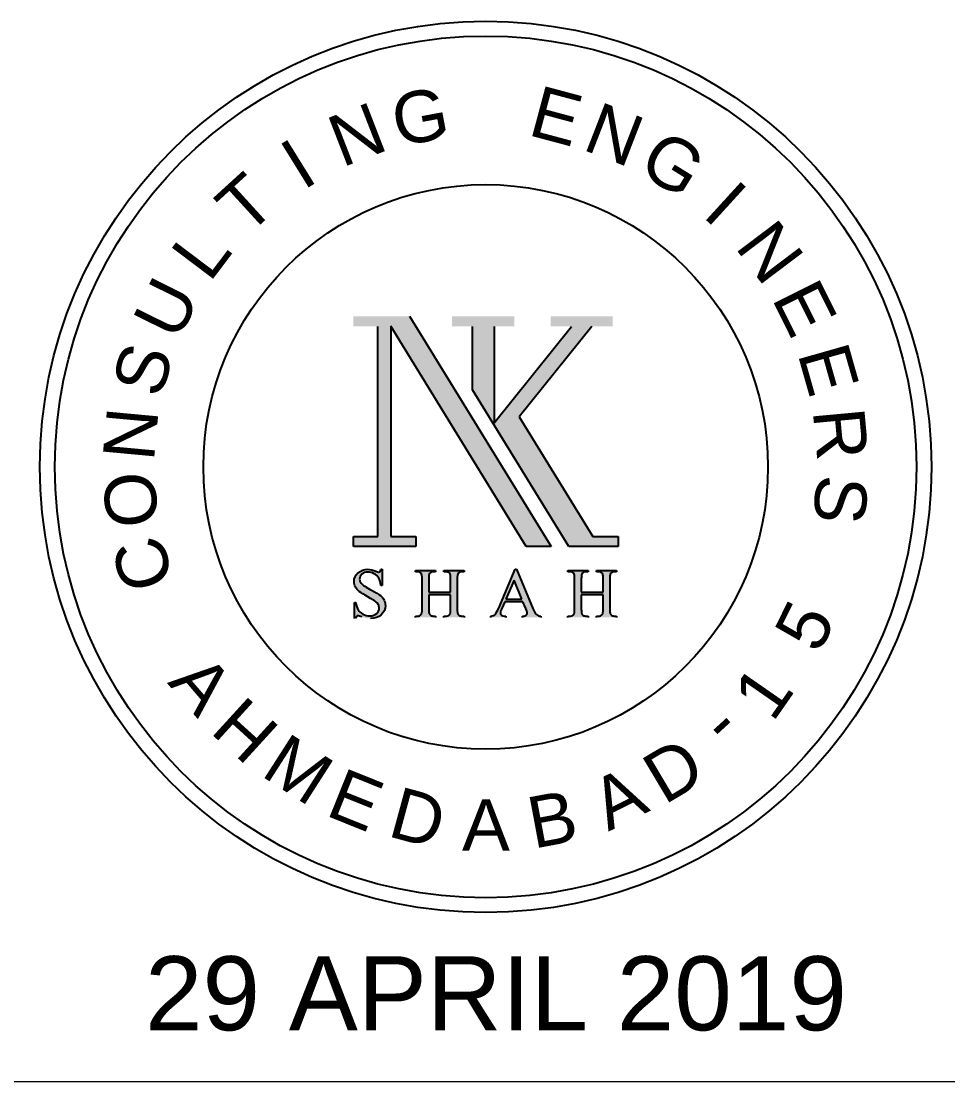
# Model space of a CAD drawing. Extents: x -200722 to 834823, y -494970 to 88783.
# Drawn here: x 418084 to 420556, y -91049 to -88219 of the extents above; entities that cross this region are included whole.
import ezdxf
from ezdxf.enums import TextEntityAlignment as Align

# ---------------------------------------------------------------- set-up
doc = ezdxf.new("R2010")
doc.units = 0
doc.header["$LTSCALE"] = 100
doc.header["$MEASUREMENT"] = 0
doc.linetypes.add('SJ', pattern=[4.25, 3, -0.25, 0.25, -0.25, 0.25, -0.25])
doc.layers.add('9_TITLE TEXT', color=7, linetype='CONTINUOUS', lineweight=20)
for name, color, linetype in [('NAME PLAT-01', 251, 'CONTINUOUS'), ('STAMP', 20, 'SJ'), ('TEXT', 2, 'CONTINUOUS')]:
    doc.layers.add(name, color=color, linetype=linetype)
doc.styles.add('AR', font='arial.ttf')

msp = doc.modelspace()

# ---------------------------------------------------------------- hatches: boundary and pattern name
at = {"layer": 'NAME PLAT-01'}
h = msp.add_hatch(color=7, dxfattribs=at)
h.dxf.hatch_style = 1
h.paths.add_polyline_path([(419431.8, -89621), (419498.3, -89621), (419120.6, -89006.7), (418970.8, -89006.7), (418970.8, -89033.8), (419035.5, -89033.8), (419035.5, -89593.9), (418970.8, -89593.9), (418970.8, -89621), (419137.3, -89621), (419137.3, -89593.9), (419070, -89593.9), (419070, -89032.7)])
h = msp.add_hatch(color=7, dxfattribs=at)
h.dxf.hatch_style = 1
h.paths.add_polyline_path([(419345.7, -89033.8), (419399.9, -89033.8), (419399.9, -89006.7), (419233.8, -89006.7), (419233.8, -89033.8), (419288.1, -89033.8), (419288.1, -89202.6), (419545.3, -89621), (419676.6, -89621), (419676.6, -89593.9), (419609.1, -89593.9), (419413.1, -89275.2), (419606.8, -89033.8), (419662.5, -89033.8), (419662.5, -89006.7), (419496.4, -89006.7), (419496.4, -89033.8), (419552.1, -89033.8), (419345.7, -89291.2)])
h = msp.add_hatch(color=7, dxfattribs=at)
h.dxf.hatch_style = 1
edge = h.paths.add_edge_path()
edge.add_spline(control_points=[(419042.5, -89751.9), (419038.2, -89748.6), (419030.2, -89743.7), (419018.5, -89737.4)], knot_values=[9, 9, 9, 9, 10, 10, 10, 10], degree=3, periodic=0)
edge.add_spline(control_points=[(419018.5, -89737.4), (419004.1, -89729.7), (418995, -89723.5), (418991.1, -89718.9)], knot_values=[8, 8, 8, 8, 9, 9, 9, 9], degree=3, periodic=0)
edge.add_spline(control_points=[(418991.1, -89718.9), (418988.5, -89715.8), (418987.2, -89712.3), (418987.2, -89708.4)], knot_values=[7, 7, 7, 7, 8, 8, 8, 8], degree=3, periodic=0)
edge.add_spline(control_points=[(418987.2, -89708.4), (418987.2, -89703.4), (418989.3, -89699), (418993.5, -89695.1)], knot_values=[6, 6, 6, 6, 7, 7, 7, 7], degree=3, periodic=0)
edge.add_spline(control_points=[(418993.5, -89695.1), (418997.7, -89691.1), (419003, -89689.2), (419009.4, -89689.2)], knot_values=[5, 5, 5, 5, 6, 6, 6, 6], degree=3, periodic=0)
edge.add_spline(control_points=[(419009.4, -89689.2), (419015.1, -89689.2), (419020.6, -89690.6), (419025.9, -89693.5)], knot_values=[4, 4, 4, 4, 5, 5, 5, 5], degree=3, periodic=0)
edge.add_spline(control_points=[(419025.9, -89693.5), (419031.2, -89696.4), (419035.3, -89700.4), (419038.2, -89705.3)], knot_values=[3, 3, 3, 3, 4, 4, 4, 4], degree=3, periodic=0)
edge.add_spline(control_points=[(419038.2, -89705.3), (419041, -89710.2), (419043, -89716.9), (419044.1, -89725.2)], knot_values=[2, 2, 2, 2, 3, 3, 3, 3], degree=3, periodic=0)
edge.add_spline(control_points=[(419044.1, -89725.2), (419044.1, -89725.2), (419047.6, -89725.2), (419047.6, -89725.2)], knot_values=[1, 1, 1, 1, 2, 2, 2, 2], degree=3, periodic=0)
edge.add_spline(control_points=[(419047.6, -89725.2), (419047.6, -89725.2), (419047.6, -89681.8), (419047.6, -89681.8)], knot_values=[0, 0, 0, 0, 1, 1, 1, 1], degree=3, periodic=0)
edge.add_spline(control_points=[(419047.6, -89681.8), (419047.6, -89681.8), (419044.1, -89681.8), (419044.1, -89681.8)], knot_values=[39, 39, 39, 39, 40, 40, 40, 40], degree=3, periodic=0)
edge.add_spline(control_points=[(419044.1, -89681.8), (419043.5, -89684.7), (419042.7, -89686.6), (419041.7, -89687.6), (419040.7, -89688.5), (419039.3, -89689), (419037.7, -89689)], knot_values=[37, 37, 37, 37, 38, 38, 38, 39, 39, 39, 39], degree=3, periodic=0)
edge.add_spline(control_points=[(419037.7, -89689), (419036.3, -89689), (419033.9, -89688.2), (419030.4, -89686.7)], knot_values=[36, 36, 36, 36, 37, 37, 37, 37], degree=3, periodic=0)
edge.add_spline(control_points=[(419030.4, -89686.7), (419023, -89683.4), (419015.9, -89681.8), (419009.2, -89681.8)], knot_values=[35, 35, 35, 35, 36, 36, 36, 36], degree=3, periodic=0)
edge.add_spline(control_points=[(419009.2, -89681.8), (418998.5, -89681.8), (418989.7, -89685), (418982.8, -89691.5)], knot_values=[34, 34, 34, 34, 35, 35, 35, 35], degree=3, periodic=0)
edge.add_spline(control_points=[(418982.8, -89691.5), (418975.9, -89698.1), (418972.4, -89705.8), (418972.4, -89714.8)], knot_values=[33, 33, 33, 33, 34, 34, 34, 34], degree=3, periodic=0)
edge.add_spline(control_points=[(418972.4, -89714.8), (418972.4, -89720), (418973.6, -89724.8), (418976, -89729.1)], knot_values=[32, 32, 32, 32, 33, 33, 33, 33], degree=3, periodic=0)
edge.add_spline(control_points=[(418976, -89729.1), (418978.3, -89733.4), (418981.7, -89737.4), (418986.3, -89741)], knot_values=[31, 31, 31, 31, 32, 32, 32, 32], degree=3, periodic=0)
edge.add_spline(control_points=[(418986.3, -89741), (418990.8, -89744.5), (418998.5, -89749.3), (419009.2, -89755.4)], knot_values=[30, 30, 30, 30, 31, 31, 31, 31], degree=3, periodic=0)
edge.add_spline(control_points=[(419009.2, -89755.4), (419020, -89761.4), (419026.5, -89765.3), (419028.9, -89767.2)], knot_values=[29, 29, 29, 29, 30, 30, 30, 30], degree=3, periodic=0)
edge.add_spline(control_points=[(419028.9, -89767.2), (419032.5, -89769.9), (419035.2, -89772.8), (419036.9, -89776)], knot_values=[28, 28, 28, 28, 29, 29, 29, 29], degree=3, periodic=0)
edge.add_spline(control_points=[(419036.9, -89776), (419038.6, -89779.1), (419039.4, -89782.2), (419039.4, -89785.3)], knot_values=[27, 27, 27, 27, 28, 28, 28, 28], degree=3, periodic=0)
edge.add_spline(control_points=[(419039.4, -89785.3), (419039.4, -89790.9), (419037.2, -89795.7), (419032.7, -89799.8)], knot_values=[26, 26, 26, 26, 27, 27, 27, 27], degree=3, periodic=0)
edge.add_spline(control_points=[(419032.7, -89799.8), (419028.2, -89803.9), (419022.1, -89805.9), (419014.4, -89805.9)], knot_values=[25, 25, 25, 25, 26, 26, 26, 26], degree=3, periodic=0)
edge.add_spline(control_points=[(419014.4, -89805.9), (419007.7, -89805.9), (419001.6, -89804.4), (418996, -89801.4)], knot_values=[24, 24, 24, 24, 25, 25, 25, 25], degree=3, periodic=0)
edge.add_spline(control_points=[(418996, -89801.4), (418990.4, -89798.5), (418986.3, -89794.8), (418983.6, -89790.3)], knot_values=[23, 23, 23, 23, 24, 24, 24, 24], degree=3, periodic=0)
edge.add_spline(control_points=[(418983.6, -89790.3), (418980.8, -89785.8), (418978.7, -89779.1), (418977.1, -89770)], knot_values=[22, 22, 22, 22, 23, 23, 23, 23], degree=3, periodic=0)
edge.add_spline(control_points=[(418977.1, -89770), (418977.1, -89770), (418973.6, -89770), (418973.6, -89770)], knot_values=[21, 21, 21, 21, 22, 22, 22, 22], degree=3, periodic=0)
edge.add_spline(control_points=[(418973.6, -89770), (418973.6, -89770), (418973.6, -89813.1), (418973.6, -89813.1)], knot_values=[20, 20, 20, 20, 21, 21, 21, 21], degree=3, periodic=0)
edge.add_spline(control_points=[(418973.6, -89813.1), (418973.6, -89813.1), (418977.1, -89813.1), (418977.1, -89813.1)], knot_values=[19, 19, 19, 19, 20, 20, 20, 20], degree=3, periodic=0)
edge.add_spline(control_points=[(418977.1, -89813.1), (418977.5, -89810.2), (418978.2, -89808.3), (418979.1, -89807.4), (418980, -89806.4), (418981.2, -89806), (418982.7, -89806)], knot_values=[17, 17, 17, 17, 18, 18, 18, 19, 19, 19, 19], degree=3, periodic=0)
edge.add_spline(control_points=[(418982.7, -89806), (418984.3, -89806), (418988.1, -89807), (418994.2, -89808.9)], knot_values=[16, 16, 16, 16, 17, 17, 17, 17], degree=3, periodic=0)
edge.add_spline(control_points=[(418994.2, -89808.9), (419000.2, -89810.8), (419004.1, -89812), (419006.1, -89812.3)], knot_values=[15, 15, 15, 15, 16, 16, 16, 16], degree=3, periodic=0)
edge.add_spline(control_points=[(419006.1, -89812.3), (419009.3, -89812.8), (419012.7, -89813.1), (419016.3, -89813.1)], knot_values=[14, 14, 14, 14, 15, 15, 15, 15], degree=3, periodic=0)
edge.add_spline(control_points=[(419016.3, -89813.1), (419028, -89813.1), (419037.4, -89809.7), (419044.8, -89802.8)], knot_values=[13, 13, 13, 13, 14, 14, 14, 14], degree=3, periodic=0)
edge.add_spline(control_points=[(419044.8, -89802.8), (419052.2, -89795.9), (419055.9, -89787.7), (419055.9, -89778.2)], knot_values=[12, 12, 12, 12, 13, 13, 13, 13], degree=3, periodic=0)
edge.add_spline(control_points=[(419055.9, -89778.2), (419055.9, -89773.2), (419054.7, -89768.4), (419052.4, -89763.8)], knot_values=[11, 11, 11, 11, 12, 12, 12, 12], degree=3, periodic=0)
edge.add_spline(control_points=[(419052.4, -89763.8), (419050.1, -89759.3), (419046.8, -89755.3), (419042.5, -89751.9)], knot_values=[10, 10, 10, 10, 11, 11, 11, 11], degree=3, periodic=0)
edge = h.paths.add_edge_path()
edge.add_spline(control_points=[(419171.6, -89788), (419171.6, -89788), (419171.6, -89749.8), (419171.6, -89749.8)], knot_values=[26, 26, 26, 26, 27, 27, 27, 27], degree=3, periodic=0)
edge.add_spline(control_points=[(419171.6, -89749.8), (419171.6, -89749.8), (419229.9, -89749.8), (419229.9, -89749.8)], knot_values=[25, 25, 25, 25, 26, 26, 26, 26], degree=3, periodic=0)
edge.add_spline(control_points=[(419229.9, -89749.8), (419229.9, -89749.8), (419229.9, -89788), (419229.9, -89788)], knot_values=[24, 24, 24, 24, 25, 25, 25, 25], degree=3, periodic=0)
edge.add_spline(control_points=[(419229.9, -89788), (419229.9, -89795.6), (419229.2, -89800.3), (419227.6, -89802.3)], knot_values=[23, 23, 23, 23, 24, 24, 24, 24], degree=3, periodic=0)
edge.add_spline(control_points=[(419227.6, -89802.3), (419225.3, -89805.3), (419221.5, -89806.8), (419216.4, -89806.8)], knot_values=[22, 22, 22, 22, 23, 23, 23, 23], degree=3, periodic=0)
edge.add_spline(control_points=[(419212, -89806.8), (419212, -89806.8), (419212, -89810.2), (419212, -89810.2)], knot_values=[20, 20, 20, 20, 21, 21, 21, 21], degree=3, periodic=0)
edge.add_spline(control_points=[(419212, -89810.2), (419212, -89810.2), (419265.7, -89810.2), (419265.7, -89810.2)], knot_values=[19, 19, 19, 19, 20, 20, 20, 20], degree=3, periodic=0)
edge.add_spline(control_points=[(419265.7, -89810.2), (419265.7, -89810.2), (419265.7, -89806.8), (419265.7, -89806.8)], knot_values=[18, 18, 18, 18, 19, 19, 19, 19], degree=3, periodic=0)
edge.add_spline(control_points=[(419265.7, -89806.8), (419265.7, -89806.8), (419261.2, -89806.8), (419261.2, -89806.8)], knot_values=[17, 17, 17, 17, 18, 18, 18, 18], degree=3, periodic=0)
edge.add_spline(control_points=[(419261.2, -89806.8), (419258.3, -89806.8), (419255.4, -89806.1), (419252.7, -89804.6)], knot_values=[16, 16, 16, 16, 17, 17, 17, 17], degree=3, periodic=0)
edge.add_spline(control_points=[(419248.9, -89800.6), (419248.1, -89798.6), (419247.7, -89794.4), (419247.7, -89788)], knot_values=[14, 14, 14, 14, 15, 15, 15, 15], degree=3, periodic=0)
edge.add_spline(control_points=[(419247.7, -89788), (419247.7, -89788), (419247.7, -89707), (419247.7, -89707)], knot_values=[13, 13, 13, 13, 14, 14, 14, 14], degree=3, periodic=0)
edge.add_spline(control_points=[(419247.7, -89707), (419247.7, -89700.8), (419248.1, -89696.7), (419248.8, -89694.7)], knot_values=[12, 12, 12, 12, 13, 13, 13, 13], degree=3, periodic=0)
edge.add_spline(control_points=[(419248.8, -89694.7), (419249.5, -89692.7), (419250.8, -89691.2), (419252.8, -89690.2)], knot_values=[11, 11, 11, 11, 12, 12, 12, 12], degree=3, periodic=0)
edge.add_spline(control_points=[(419252.8, -89690.2), (419255.5, -89688.8), (419258.3, -89688.1), (419261.2, -89688.1)], knot_values=[10, 10, 10, 10, 11, 11, 11, 11], degree=3, periodic=0)
edge.add_spline(control_points=[(419265.7, -89688.1), (419265.7, -89688.1), (419265.7, -89684.6), (419265.7, -89684.6)], knot_values=[8, 8, 8, 8, 9, 9, 9, 9], degree=3, periodic=0)
edge.add_spline(control_points=[(419265.7, -89684.6), (419265.7, -89684.6), (419212, -89684.6), (419212, -89684.6)], knot_values=[7, 7, 7, 7, 8, 8, 8, 8], degree=3, periodic=0)
edge.add_spline(control_points=[(419212, -89684.6), (419212, -89684.6), (419212, -89688.1), (419212, -89688.1)], knot_values=[6, 6, 6, 6, 7, 7, 7, 7], degree=3, periodic=0)
edge.add_spline(control_points=[(419212, -89688.1), (419212, -89688.1), (419216.4, -89688.1), (419216.4, -89688.1)], knot_values=[5, 5, 5, 5, 6, 6, 6, 6], degree=3, periodic=0)
edge.add_spline(control_points=[(419216.4, -89688.1), (419219.4, -89688.1), (419222.2, -89688.8), (419224.8, -89690.3)], knot_values=[4, 4, 4, 4, 5, 5, 5, 5], degree=3, periodic=0)
edge.add_spline(control_points=[(419228.7, -89694.3), (419229.5, -89696.3), (419229.9, -89700.5), (419229.9, -89707)], knot_values=[2, 2, 2, 2, 3, 3, 3, 3], degree=3, periodic=0)
edge.add_spline(control_points=[(419229.9, -89707), (419229.9, -89707), (419229.9, -89742.9), (419229.9, -89742.9)], knot_values=[1, 1, 1, 1, 2, 2, 2, 2], degree=3, periodic=0)
edge.add_spline(control_points=[(419229.9, -89742.9), (419229.9, -89742.9), (419171.6, -89742.9), (419171.6, -89742.9)], knot_values=[0, 0, 0, 0, 1, 1, 1, 1], degree=3, periodic=0)
edge.add_spline(control_points=[(419171.6, -89742.9), (419171.6, -89742.9), (419171.6, -89707), (419171.6, -89707)], knot_values=[49, 49, 49, 49, 50, 50, 50, 50], degree=3, periodic=0)
edge.add_spline(control_points=[(419171.6, -89707), (419171.6, -89700.8), (419172, -89696.7), (419172.7, -89694.7)], knot_values=[48, 48, 48, 48, 49, 49, 49, 49], degree=3, periodic=0)
edge.add_spline(control_points=[(419172.7, -89694.7), (419173.4, -89692.7), (419174.8, -89691.2), (419176.7, -89690.2)], knot_values=[47, 47, 47, 47, 48, 48, 48, 48], degree=3, periodic=0)
edge.add_spline(control_points=[(419176.7, -89690.2), (419179.3, -89688.8), (419182.1, -89688.1), (419185.1, -89688.1)], knot_values=[46, 46, 46, 46, 47, 47, 47, 47], degree=3, periodic=0)
edge.add_spline(control_points=[(419189.6, -89688.1), (419189.6, -89688.1), (419189.6, -89684.6), (419189.6, -89684.6)], knot_values=[44, 44, 44, 44, 45, 45, 45, 45], degree=3, periodic=0)
edge.add_spline(control_points=[(419189.6, -89684.6), (419189.6, -89684.6), (419135.8, -89684.6), (419135.8, -89684.6)], knot_values=[43, 43, 43, 43, 44, 44, 44, 44], degree=3, periodic=0)
edge.add_spline(control_points=[(419135.8, -89684.6), (419135.8, -89684.6), (419135.8, -89688.1), (419135.8, -89688.1)], knot_values=[42, 42, 42, 42, 43, 43, 43, 43], degree=3, periodic=0)
edge.add_spline(control_points=[(419135.8, -89688.1), (419135.8, -89688.1), (419140.3, -89688.1), (419140.3, -89688.1)], knot_values=[41, 41, 41, 41, 42, 42, 42, 42], degree=3, periodic=0)
edge.add_spline(control_points=[(419140.3, -89688.1), (419143.2, -89688.1), (419146.1, -89688.8), (419148.8, -89690.3)], knot_values=[40, 40, 40, 40, 41, 41, 41, 41], degree=3, periodic=0)
edge.add_spline(control_points=[(419152.6, -89694.3), (419153.4, -89696.3), (419153.8, -89700.5), (419153.8, -89707)], knot_values=[38, 38, 38, 38, 39, 39, 39, 39], degree=3, periodic=0)
edge.add_spline(control_points=[(419153.8, -89707), (419153.8, -89707), (419153.8, -89788), (419153.8, -89788)], knot_values=[37, 37, 37, 37, 38, 38, 38, 38], degree=3, periodic=0)
edge.add_spline(control_points=[(419153.8, -89788), (419153.8, -89795.6), (419153.1, -89800.3), (419151.6, -89802.3)], knot_values=[36, 36, 36, 36, 37, 37, 37, 37], degree=3, periodic=0)
edge.add_spline(control_points=[(419151.6, -89802.3), (419149.2, -89805.3), (419145.5, -89806.8), (419140.3, -89806.8)], knot_values=[35, 35, 35, 35, 36, 36, 36, 36], degree=3, periodic=0)
edge.add_spline(control_points=[(419135.8, -89806.8), (419135.8, -89806.8), (419135.8, -89810.2), (419135.8, -89810.2)], knot_values=[33, 33, 33, 33, 34, 34, 34, 34], degree=3, periodic=0)
edge.add_spline(control_points=[(419135.8, -89810.2), (419135.8, -89810.2), (419189.6, -89810.2), (419189.6, -89810.2)], knot_values=[32, 32, 32, 32, 33, 33, 33, 33], degree=3, periodic=0)
edge.add_spline(control_points=[(419189.6, -89810.2), (419189.6, -89810.2), (419189.6, -89806.8), (419189.6, -89806.8)], knot_values=[31, 31, 31, 31, 32, 32, 32, 32], degree=3, periodic=0)
edge.add_spline(control_points=[(419189.6, -89806.8), (419189.6, -89806.8), (419185.1, -89806.8), (419185.1, -89806.8)], knot_values=[30, 30, 30, 30, 31, 31, 31, 31], degree=3, periodic=0)
edge.add_spline(control_points=[(419185.1, -89806.8), (419182.1, -89806.8), (419179.3, -89806.1), (419176.7, -89804.6)], knot_values=[29, 29, 29, 29, 30, 30, 30, 30], degree=3, periodic=0)
edge.add_spline(control_points=[(419172.8, -89800.6), (419172, -89798.6), (419171.6, -89794.4), (419171.6, -89788)], knot_values=[27, 27, 27, 27, 28, 28, 28, 28], degree=3, periodic=0)
edge = h.paths.add_edge_path()
edge.add_spline(control_points=[(419402.4, -89681.8), (419402.4, -89681.8), (419358.2, -89785.1), (419358.2, -89785.1)], knot_values=[10, 10, 10, 10, 11, 11, 11, 11], degree=3, periodic=0)
edge.add_spline(control_points=[(419358.2, -89785.1), (419354.4, -89794.2), (419350.9, -89800.2), (419347.8, -89803.2)], knot_values=[9, 9, 9, 9, 10, 10, 10, 10], degree=3, periodic=0)
edge.add_spline(control_points=[(419347.8, -89803.2), (419346.2, -89804.7), (419342.8, -89805.9), (419337.6, -89806.8)], knot_values=[8, 8, 8, 8, 9, 9, 9, 9], degree=3, periodic=0)
edge.add_spline(control_points=[(419337.6, -89806.8), (419337.6, -89806.8), (419337.6, -89810.2), (419337.6, -89810.2)], knot_values=[7, 7, 7, 7, 8, 8, 8, 8], degree=3, periodic=0)
edge.add_spline(control_points=[(419337.6, -89810.2), (419337.6, -89810.2), (419377.1, -89810.2), (419377.1, -89810.2)], knot_values=[6, 6, 6, 6, 7, 7, 7, 7], degree=3, periodic=0)
edge.add_spline(control_points=[(419377.1, -89810.2), (419377.1, -89810.2), (419377.1, -89806.8), (419377.1, -89806.8)], knot_values=[5, 5, 5, 5, 6, 6, 6, 6], degree=3, periodic=0)
edge.add_spline(control_points=[(419377.1, -89806.8), (419371.1, -89806.4), (419367.1, -89805.4), (419365.3, -89804)], knot_values=[4, 4, 4, 4, 5, 5, 5, 5], degree=3, periodic=0)
edge.add_spline(control_points=[(419365.3, -89804), (419363.5, -89802.5), (419362.6, -89800.9), (419362.6, -89798.9)], knot_values=[3, 3, 3, 3, 4, 4, 4, 4], degree=3, periodic=0)
edge.add_spline(control_points=[(419362.6, -89798.9), (419362.6, -89796.5), (419363.6, -89792.9), (419365.7, -89788)], knot_values=[2, 2, 2, 2, 3, 3, 3, 3], degree=3, periodic=0)
edge.add_spline(control_points=[(419365.7, -89788), (419365.7, -89788), (419374.2, -89768.2), (419374.2, -89768.2)], knot_values=[1, 1, 1, 1, 2, 2, 2, 2], degree=3, periodic=0)
edge.add_spline(control_points=[(419374.2, -89768.2), (419374.2, -89768.2), (419422.9, -89768.2), (419422.9, -89768.2)], knot_values=[0, 0, 0, 0, 1, 1, 1, 1], degree=3, periodic=0)
edge.add_spline(control_points=[(419422.9, -89768.2), (419422.9, -89768.2), (419430.5, -89786.3), (419430.5, -89786.3)], knot_values=[21, 21, 21, 21, 22, 22, 22, 22], degree=3, periodic=0)
edge.add_spline(control_points=[(419430.5, -89786.3), (419432.9, -89792.1), (419434.2, -89796.4), (419434.2, -89799.1)], knot_values=[20, 20, 20, 20, 21, 21, 21, 21], degree=3, periodic=0)
edge.add_spline(control_points=[(419434.2, -89799.1), (419434.2, -89801.2), (419433.3, -89802.9), (419431.5, -89804.3)], knot_values=[19, 19, 19, 19, 20, 20, 20, 20], degree=3, periodic=0)
edge.add_spline(control_points=[(419431.5, -89804.3), (419429.8, -89805.7), (419426.4, -89806.6), (419421.4, -89806.8)], knot_values=[18, 18, 18, 18, 19, 19, 19, 19], degree=3, periodic=0)
edge.add_spline(control_points=[(419421.4, -89806.8), (419421.4, -89806.8), (419421.4, -89810.2), (419421.4, -89810.2)], knot_values=[17, 17, 17, 17, 18, 18, 18, 18], degree=3, periodic=0)
edge.add_spline(control_points=[(419421.4, -89810.2), (419421.4, -89810.2), (419470.9, -89810.2), (419470.9, -89810.2)], knot_values=[16, 16, 16, 16, 17, 17, 17, 17], degree=3, periodic=0)
edge.add_spline(control_points=[(419470.9, -89810.2), (419470.9, -89810.2), (419470.9, -89806.8), (419470.9, -89806.8)], knot_values=[15, 15, 15, 15, 16, 16, 16, 16], degree=3, periodic=0)
edge.add_spline(control_points=[(419470.9, -89806.8), (419465.8, -89806.5), (419461.8, -89805.1), (419459, -89802.6)], knot_values=[14, 14, 14, 14, 15, 15, 15, 15], degree=3, periodic=0)
edge.add_spline(control_points=[(419459, -89802.6), (419456.1, -89800.1), (419452.9, -89794.7), (419449.4, -89786.3)], knot_values=[13, 13, 13, 13, 14, 14, 14, 14], degree=3, periodic=0)
edge.add_spline(control_points=[(419449.4, -89786.3), (419449.4, -89786.3), (419405.6, -89681.8), (419405.6, -89681.8)], knot_values=[12, 12, 12, 12, 13, 13, 13, 13], degree=3, periodic=0)
edge.add_spline(control_points=[(419405.6, -89681.8), (419405.6, -89681.8), (419402.4, -89681.8), (419402.4, -89681.8)], knot_values=[11, 11, 11, 11, 12, 12, 12, 12], degree=3, periodic=0)
h.paths.add_polyline_path([(419377.1, -89761.3), (419399, -89710.6), (419420.3, -89761.3)], flags=16)
edge = h.paths.add_edge_path()
edge.add_spline(control_points=[(419560.8, -89707), (419560.8, -89707), (419560.8, -89788), (419560.8, -89788)], knot_values=[37, 37, 37, 37, 38, 38, 38, 38], degree=3, periodic=0)
edge.add_spline(control_points=[(419560.8, -89788), (419560.8, -89795.6), (419560, -89800.3), (419558.6, -89802.3)], knot_values=[36, 36, 36, 36, 37, 37, 37, 37], degree=3, periodic=0)
edge.add_spline(control_points=[(419558.6, -89802.3), (419556.2, -89805.3), (419552.5, -89806.8), (419547.3, -89806.8)], knot_values=[35, 35, 35, 35, 36, 36, 36, 36], degree=3, periodic=0)
edge.add_spline(control_points=[(419547.3, -89806.8), (419547.3, -89806.8), (419542.8, -89806.8), (419542.8, -89806.8)], knot_values=[34, 34, 34, 34, 35, 35, 35, 35], degree=3, periodic=0)
edge.add_spline(control_points=[(419542.8, -89806.8), (419542.8, -89806.8), (419542.8, -89810.2), (419542.8, -89810.2)], knot_values=[33, 33, 33, 33, 34, 34, 34, 34], degree=3, periodic=0)
edge.add_spline(control_points=[(419542.8, -89810.2), (419542.8, -89810.2), (419596.6, -89810.2), (419596.6, -89810.2)], knot_values=[32, 32, 32, 32, 33, 33, 33, 33], degree=3, periodic=0)
edge.add_spline(control_points=[(419596.6, -89810.2), (419596.6, -89810.2), (419596.6, -89806.8), (419596.6, -89806.8)], knot_values=[31, 31, 31, 31, 32, 32, 32, 32], degree=3, periodic=0)
edge.add_spline(control_points=[(419596.6, -89806.8), (419596.6, -89806.8), (419592.1, -89806.8), (419592.1, -89806.8)], knot_values=[30, 30, 30, 30, 31, 31, 31, 31], degree=3, periodic=0)
edge.add_spline(control_points=[(419592.1, -89806.8), (419589.1, -89806.8), (419586.3, -89806.1), (419583.7, -89804.6)], knot_values=[29, 29, 29, 29, 30, 30, 30, 30], degree=3, periodic=0)
edge.add_spline(control_points=[(419583.7, -89804.6), (419581.7, -89803.5), (419580.4, -89802.2), (419579.8, -89800.6)], knot_values=[28, 28, 28, 28, 29, 29, 29, 29], degree=3, periodic=0)
edge.add_spline(control_points=[(419579.8, -89800.6), (419579, -89798.6), (419578.6, -89794.4), (419578.6, -89788)], knot_values=[27, 27, 27, 27, 28, 28, 28, 28], degree=3, periodic=0)
edge.add_spline(control_points=[(419578.6, -89788), (419578.6, -89788), (419578.6, -89749.8), (419578.6, -89749.8)], knot_values=[26, 26, 26, 26, 27, 27, 27, 27], degree=3, periodic=0)
edge.add_spline(control_points=[(419578.6, -89749.8), (419578.6, -89749.8), (419636.9, -89749.8), (419636.9, -89749.8)], knot_values=[25, 25, 25, 25, 26, 26, 26, 26], degree=3, periodic=0)
edge.add_spline(control_points=[(419636.9, -89749.8), (419636.9, -89749.8), (419636.9, -89788), (419636.9, -89788)], knot_values=[24, 24, 24, 24, 25, 25, 25, 25], degree=3, periodic=0)
edge.add_spline(control_points=[(419636.9, -89788), (419636.9, -89795.6), (419636.2, -89800.3), (419634.6, -89802.3)], knot_values=[23, 23, 23, 23, 24, 24, 24, 24], degree=3, periodic=0)
edge.add_spline(control_points=[(419634.6, -89802.3), (419632.3, -89805.3), (419628.5, -89806.8), (419623.4, -89806.8)], knot_values=[22, 22, 22, 22, 23, 23, 23, 23], degree=3, periodic=0)
edge.add_spline(control_points=[(419623.4, -89806.8), (419623.4, -89806.8), (419619, -89806.8), (419619, -89806.8)], knot_values=[21, 21, 21, 21, 22, 22, 22, 22], degree=3, periodic=0)
edge.add_spline(control_points=[(419619, -89806.8), (419619, -89806.8), (419619, -89810.2), (419619, -89810.2)], knot_values=[20, 20, 20, 20, 21, 21, 21, 21], degree=3, periodic=0)
edge.add_spline(control_points=[(419619, -89810.2), (419619, -89810.2), (419672.7, -89810.2), (419672.7, -89810.2)], knot_values=[19, 19, 19, 19, 20, 20, 20, 20], degree=3, periodic=0)
edge.add_spline(control_points=[(419672.7, -89810.2), (419672.7, -89810.2), (419672.7, -89806.8), (419672.7, -89806.8)], knot_values=[18, 18, 18, 18, 19, 19, 19, 19], degree=3, periodic=0)
edge.add_spline(control_points=[(419672.7, -89806.8), (419672.7, -89806.8), (419668.2, -89806.8), (419668.2, -89806.8)], knot_values=[17, 17, 17, 17, 18, 18, 18, 18], degree=3, periodic=0)
edge.add_spline(control_points=[(419668.2, -89806.8), (419665.3, -89806.8), (419662.4, -89806.1), (419659.7, -89804.6)], knot_values=[16, 16, 16, 16, 17, 17, 17, 17], degree=3, periodic=0)
edge.add_spline(control_points=[(419659.7, -89804.6), (419657.8, -89803.5), (419656.5, -89802.2), (419655.9, -89800.6)], knot_values=[15, 15, 15, 15, 16, 16, 16, 16], degree=3, periodic=0)
edge.add_spline(control_points=[(419655.9, -89800.6), (419655.1, -89798.6), (419654.7, -89794.4), (419654.7, -89788)], knot_values=[14, 14, 14, 14, 15, 15, 15, 15], degree=3, periodic=0)
edge.add_spline(control_points=[(419654.7, -89788), (419654.7, -89788), (419654.7, -89707), (419654.7, -89707)], knot_values=[13, 13, 13, 13, 14, 14, 14, 14], degree=3, periodic=0)
edge.add_spline(control_points=[(419654.7, -89707), (419654.7, -89700.8), (419655.1, -89696.7), (419655.8, -89694.7)], knot_values=[12, 12, 12, 12, 13, 13, 13, 13], degree=3, periodic=0)
edge.add_spline(control_points=[(419655.8, -89694.7), (419656.5, -89692.7), (419657.8, -89691.2), (419659.8, -89690.2)], knot_values=[11, 11, 11, 11, 12, 12, 12, 12], degree=3, periodic=0)
edge.add_spline(control_points=[(419659.8, -89690.2), (419662.5, -89688.8), (419665.3, -89688.1), (419668.2, -89688.1)], knot_values=[10, 10, 10, 10, 11, 11, 11, 11], degree=3, periodic=0)
edge.add_spline(control_points=[(419668.2, -89688.1), (419668.2, -89688.1), (419672.7, -89688.1), (419672.7, -89688.1)], knot_values=[9, 9, 9, 9, 10, 10, 10, 10], degree=3, periodic=0)
edge.add_spline(control_points=[(419672.7, -89688.1), (419672.7, -89688.1), (419672.7, -89684.6), (419672.7, -89684.6)], knot_values=[8, 8, 8, 8, 9, 9, 9, 9], degree=3, periodic=0)
edge.add_spline(control_points=[(419672.7, -89684.6), (419672.7, -89684.6), (419619, -89684.6), (419619, -89684.6)], knot_values=[7, 7, 7, 7, 8, 8, 8, 8], degree=3, periodic=0)
edge.add_spline(control_points=[(419619, -89684.6), (419619, -89684.6), (419619, -89688.1), (419619, -89688.1)], knot_values=[6, 6, 6, 6, 7, 7, 7, 7], degree=3, periodic=0)
edge.add_spline(control_points=[(419619, -89688.1), (419619, -89688.1), (419623.4, -89688.1), (419623.4, -89688.1)], knot_values=[5, 5, 5, 5, 6, 6, 6, 6], degree=3, periodic=0)
edge.add_spline(control_points=[(419623.4, -89688.1), (419626.4, -89688.1), (419629.2, -89688.8), (419631.8, -89690.3)], knot_values=[4, 4, 4, 4, 5, 5, 5, 5], degree=3, periodic=0)
edge.add_spline(control_points=[(419631.8, -89690.3), (419633.8, -89691.4), (419635.1, -89692.7), (419635.7, -89694.3)], knot_values=[3, 3, 3, 3, 4, 4, 4, 4], degree=3, periodic=0)
edge.add_spline(control_points=[(419635.7, -89694.3), (419636.5, -89696.3), (419636.9, -89700.5), (419636.9, -89707)], knot_values=[2, 2, 2, 2, 3, 3, 3, 3], degree=3, periodic=0)
edge.add_spline(control_points=[(419636.9, -89707), (419636.9, -89707), (419636.9, -89742.9), (419636.9, -89742.9)], knot_values=[1, 1, 1, 1, 2, 2, 2, 2], degree=3, periodic=0)
edge.add_spline(control_points=[(419636.9, -89742.9), (419636.9, -89742.9), (419578.6, -89742.9), (419578.6, -89742.9)], knot_values=[0, 0, 0, 0, 1, 1, 1, 1], degree=3, periodic=0)
edge.add_spline(control_points=[(419578.6, -89742.9), (419578.6, -89742.9), (419578.6, -89707), (419578.6, -89707)], knot_values=[49, 49, 49, 49, 50, 50, 50, 50], degree=3, periodic=0)
edge.add_spline(control_points=[(419578.6, -89707), (419578.6, -89700.8), (419578.9, -89696.7), (419579.7, -89694.7)], knot_values=[48, 48, 48, 48, 49, 49, 49, 49], degree=3, periodic=0)
edge.add_spline(control_points=[(419579.7, -89694.7), (419580.4, -89692.7), (419581.8, -89691.2), (419583.7, -89690.2)], knot_values=[47, 47, 47, 47, 48, 48, 48, 48], degree=3, periodic=0)
edge.add_spline(control_points=[(419583.7, -89690.2), (419586.3, -89688.8), (419589.1, -89688.1), (419592.1, -89688.1)], knot_values=[46, 46, 46, 46, 47, 47, 47, 47], degree=3, periodic=0)
edge.add_spline(control_points=[(419592.1, -89688.1), (419592.1, -89688.1), (419596.6, -89688.1), (419596.6, -89688.1)], knot_values=[45, 45, 45, 45, 46, 46, 46, 46], degree=3, periodic=0)
edge.add_spline(control_points=[(419596.6, -89688.1), (419596.6, -89688.1), (419596.6, -89684.6), (419596.6, -89684.6)], knot_values=[44, 44, 44, 44, 45, 45, 45, 45], degree=3, periodic=0)
edge.add_spline(control_points=[(419596.6, -89684.6), (419596.6, -89684.6), (419542.8, -89684.6), (419542.8, -89684.6)], knot_values=[43, 43, 43, 43, 44, 44, 44, 44], degree=3, periodic=0)
edge.add_spline(control_points=[(419542.8, -89684.6), (419542.8, -89684.6), (419542.8, -89688.1), (419542.8, -89688.1)], knot_values=[42, 42, 42, 42, 43, 43, 43, 43], degree=3, periodic=0)
edge.add_spline(control_points=[(419542.8, -89688.1), (419542.8, -89688.1), (419547.3, -89688.1), (419547.3, -89688.1)], knot_values=[41, 41, 41, 41, 42, 42, 42, 42], degree=3, periodic=0)
edge.add_spline(control_points=[(419547.3, -89688.1), (419550.2, -89688.1), (419553.1, -89688.8), (419555.8, -89690.3)], knot_values=[40, 40, 40, 40, 41, 41, 41, 41], degree=3, periodic=0)
edge.add_spline(control_points=[(419555.8, -89690.3), (419557.7, -89691.4), (419559, -89692.7), (419559.6, -89694.3)], knot_values=[39, 39, 39, 39, 40, 40, 40, 40], degree=3, periodic=0)
edge.add_spline(control_points=[(419559.6, -89694.3), (419560.4, -89696.3), (419560.8, -89700.5), (419560.8, -89707)], knot_values=[38, 38, 38, 38, 39, 39, 39, 39], degree=3, periodic=0)

# ---------------------------------------------------------------- linework, layer by layer
at = {"layer": '9_TITLE TEXT'}
msp.add_line((421906.4, -91049.1), (412666.4, -91049.1), dxfattribs=at)
at = {"layer": 'NAME PLAT-01', "color": 7}
for p, q in [((419120.6, -89006.7), (419498.3, -89621)), ((419035.5, -89593.9), (419035.5, -89033.8)), ((419431.8, -89621), (419070, -89032.7)), ((419070, -89032.7), (419070, -89593.9)), ((419288.1, -89202.6), (419288.1, -89033.8)), ((419345.7, -89291.2), (419552.1, -89033.8)), ((419345.7, -89033.8), (419345.7, -89291.2)), ((419606.8, -89033.8), (419413.1, -89275.2)), ((419545.3, -89621), (419288.1, -89202.6)), ((419413.1, -89275.2), (419609.1, -89593.9)), ((418970.8, -89593.9), (419035.5, -89593.9)), ((418970.8, -89621), (418970.8, -89593.9)), ((419070, -89593.9), (419137.3, -89593.9)), ((419137.3, -89593.9), (419137.3, -89621)), ((419609.1, -89593.9), (419676.6, -89593.9)), ((419676.6, -89593.9), (419676.6, -89594)), ((419676.6, -89594), (419676.6, -89621)), ((419137.3, -89621), (418970.8, -89621)), ((419498.3, -89621), (419431.8, -89621)), ((419676.6, -89621), (419545.3, -89621)), ((419399, -89710.6), (419377.1, -89761.3)), ((419420.3, -89761.3), (419399, -89710.6)), ((419377.1, -89761.3), (419420.3, -89761.3))]:
    msp.add_line(p, q, dxfattribs=at)
at = {"layer": 'NAME PLAT-01', "color": 7, "lineweight": 0}
msp.add_open_spline([(419070.7, -89033.8), (419070.7, -89033.8), (419430, -89618.3), (419430, -89618.3)], degree=3, dxfattribs=at)
at = {"layer": 'NAME PLAT-01', "color": 7}
for points in [[(418972.4, -89714.8), (418972.4, -89705.8), (418975.9, -89698.1), (418982.8, -89691.5)], [(418982.8, -89691.5), (418989.7, -89685), (418998.5, -89681.8), (419009.2, -89681.8)], [(418993.5, -89695.1), (418989.3, -89699), (418987.2, -89703.4), (418987.2, -89708.4)], [(419009.4, -89689.2), (419003, -89689.2), (418997.7, -89691.1), (418993.5, -89695.1)], [(419009.2, -89681.8), (419015.9, -89681.8), (419023, -89683.4), (419030.4, -89686.7)], [(419025.9, -89693.5), (419020.6, -89690.6), (419015.1, -89689.2), (419009.4, -89689.2)], [(419038.2, -89705.3), (419035.3, -89700.4), (419031.2, -89696.4), (419025.9, -89693.5)], [(419030.4, -89686.7), (419033.9, -89688.2), (419036.3, -89689), (419037.7, -89689)], [(419044.1, -89681.8), (419044.1, -89681.8), (419047.6, -89681.8), (419047.6, -89681.8)], [(419047.6, -89681.8), (419047.6, -89681.8), (419047.6, -89725.2), (419047.6, -89725.2)], [(419135.8, -89684.6), (419135.8, -89684.6), (419189.6, -89684.6), (419189.6, -89684.6)], [(419135.8, -89688.1), (419135.8, -89688.1), (419135.8, -89684.6), (419135.8, -89684.6)], [(419140.3, -89688.1), (419140.3, -89688.1), (419135.8, -89688.1), (419135.8, -89688.1)], [(419148.8, -89690.3), (419146.1, -89688.8), (419143.2, -89688.1), (419140.3, -89688.1)], [(419152.6, -89694.3), (419152, -89692.7), (419150.7, -89691.4), (419148.8, -89690.3)], [(419153.8, -89707), (419153.8, -89700.5), (419153.4, -89696.3), (419152.6, -89694.3)], [(419172.7, -89694.7), (419172, -89696.7), (419171.6, -89700.8), (419171.6, -89707)], [(419176.7, -89690.2), (419174.8, -89691.2), (419173.4, -89692.7), (419172.7, -89694.7)], [(419185.1, -89688.1), (419182.1, -89688.1), (419179.3, -89688.8), (419176.7, -89690.2)], [(419189.6, -89688.1), (419189.6, -89688.1), (419185.1, -89688.1), (419185.1, -89688.1)], [(419189.6, -89684.6), (419189.6, -89684.6), (419189.6, -89688.1), (419189.6, -89688.1)], [(419212, -89688.1), (419212, -89688.1), (419212, -89684.6), (419212, -89684.6)], [(419212, -89684.6), (419212, -89684.6), (419265.7, -89684.6), (419265.7, -89684.6)], [(419216.4, -89688.1), (419216.4, -89688.1), (419212, -89688.1), (419212, -89688.1)], [(419224.8, -89690.3), (419222.2, -89688.8), (419219.4, -89688.1), (419216.4, -89688.1)], [(419228.7, -89694.3), (419228.1, -89692.7), (419226.8, -89691.4), (419224.8, -89690.3)], [(419229.9, -89707), (419229.9, -89700.5), (419229.5, -89696.3), (419228.7, -89694.3)], [(419248.8, -89694.7), (419248.1, -89696.7), (419247.7, -89700.8), (419247.7, -89707)], [(419252.8, -89690.2), (419250.8, -89691.2), (419249.5, -89692.7), (419248.8, -89694.7)], [(419261.2, -89688.1), (419258.3, -89688.1), (419255.5, -89688.8), (419252.8, -89690.2)], [(419265.7, -89688.1), (419265.7, -89688.1), (419261.2, -89688.1), (419261.2, -89688.1)], [(419265.7, -89684.6), (419265.7, -89684.6), (419265.7, -89688.1), (419265.7, -89688.1)], [(419358.2, -89785.1), (419358.2, -89785.1), (419402.4, -89681.8), (419402.4, -89681.8)], [(419402.4, -89681.8), (419402.4, -89681.8), (419405.6, -89681.8), (419405.6, -89681.8)], [(419405.6, -89681.8), (419405.6, -89681.8), (419449.4, -89786.3), (419449.4, -89786.3)], [(419542.8, -89684.6), (419542.8, -89684.6), (419596.6, -89684.6), (419596.6, -89684.6)], [(419542.8, -89688.1), (419542.8, -89688.1), (419542.8, -89684.6), (419542.8, -89684.6)], [(419547.3, -89688.1), (419547.3, -89688.1), (419542.8, -89688.1), (419542.8, -89688.1)], [(419555.8, -89690.3), (419553.1, -89688.8), (419550.2, -89688.1), (419547.3, -89688.1)], [(419559.6, -89694.3), (419559, -89692.7), (419557.7, -89691.4), (419555.8, -89690.3)], [(419560.8, -89707), (419560.8, -89700.5), (419560.4, -89696.3), (419559.6, -89694.3)], [(419579.7, -89694.7), (419578.9, -89696.7), (419578.6, -89700.8), (419578.6, -89707)], [(419583.7, -89690.2), (419581.8, -89691.2), (419580.4, -89692.7), (419579.7, -89694.7)], [(419592.1, -89688.1), (419589.1, -89688.1), (419586.3, -89688.8), (419583.7, -89690.2)], [(419596.6, -89688.1), (419596.6, -89688.1), (419592.1, -89688.1), (419592.1, -89688.1)], [(419596.6, -89684.6), (419596.6, -89684.6), (419596.6, -89688.1), (419596.6, -89688.1)], [(419619, -89688.1), (419619, -89688.1), (419619, -89684.6), (419619, -89684.6)], [(419619, -89684.6), (419619, -89684.6), (419672.7, -89684.6), (419672.7, -89684.6)], [(419623.4, -89688.1), (419623.4, -89688.1), (419619, -89688.1), (419619, -89688.1)], [(419631.8, -89690.3), (419629.2, -89688.8), (419626.4, -89688.1), (419623.4, -89688.1)], [(419635.7, -89694.3), (419635.1, -89692.7), (419633.8, -89691.4), (419631.8, -89690.3)], [(419636.9, -89707), (419636.9, -89700.5), (419636.5, -89696.3), (419635.7, -89694.3)], [(419655.8, -89694.7), (419655.1, -89696.7), (419654.7, -89700.8), (419654.7, -89707)], [(419659.8, -89690.2), (419657.8, -89691.2), (419656.5, -89692.7), (419655.8, -89694.7)], [(419668.2, -89688.1), (419665.3, -89688.1), (419662.5, -89688.8), (419659.8, -89690.2)], [(419672.7, -89688.1), (419672.7, -89688.1), (419668.2, -89688.1), (419668.2, -89688.1)], [(419672.7, -89684.6), (419672.7, -89684.6), (419672.7, -89688.1), (419672.7, -89688.1)], [(418976, -89729.1), (418973.6, -89724.8), (418972.4, -89720), (418972.4, -89714.8)], [(418986.3, -89741), (418981.7, -89737.4), (418978.3, -89733.4), (418976, -89729.1)], [(418987.2, -89708.4), (418987.2, -89712.3), (418988.5, -89715.8), (418991.1, -89718.9)], [(418991.1, -89718.9), (418995, -89723.5), (419004.1, -89729.7), (419018.5, -89737.4)], [(419044.1, -89725.2), (419043, -89716.9), (419041, -89710.2), (419038.2, -89705.3)], [(419047.6, -89725.2), (419047.6, -89725.2), (419044.1, -89725.2), (419044.1, -89725.2)], [(419153.8, -89788), (419153.8, -89788), (419153.8, -89707), (419153.8, -89707)], [(419171.6, -89707), (419171.6, -89707), (419171.6, -89742.9), (419171.6, -89742.9)], [(419229.9, -89742.9), (419229.9, -89742.9), (419229.9, -89707), (419229.9, -89707)], [(419247.7, -89707), (419247.7, -89707), (419247.7, -89788), (419247.7, -89788)], [(419560.8, -89788), (419560.8, -89788), (419560.8, -89707), (419560.8, -89707)], [(419578.6, -89707), (419578.6, -89707), (419578.6, -89742.9), (419578.6, -89742.9)], [(419636.9, -89742.9), (419636.9, -89742.9), (419636.9, -89707), (419636.9, -89707)], [(419654.7, -89707), (419654.7, -89707), (419654.7, -89788), (419654.7, -89788)], [(419009.2, -89755.4), (418998.5, -89749.3), (418990.8, -89744.5), (418986.3, -89741)], [(419028.9, -89767.2), (419026.5, -89765.3), (419020, -89761.4), (419009.2, -89755.4)], [(419018.5, -89737.4), (419030.2, -89743.7), (419038.2, -89748.6), (419042.5, -89751.9)], [(419042.5, -89751.9), (419046.8, -89755.3), (419050.1, -89759.3), (419052.4, -89763.8)], [(419171.6, -89742.9), (419171.6, -89742.9), (419229.9, -89742.9), (419229.9, -89742.9)], [(419171.6, -89749.8), (419171.6, -89749.8), (419171.6, -89788), (419171.6, -89788)], [(419229.9, -89749.8), (419229.9, -89749.8), (419171.6, -89749.8), (419171.6, -89749.8)], [(419229.9, -89788), (419229.9, -89788), (419229.9, -89749.8), (419229.9, -89749.8)], [(419578.6, -89742.9), (419578.6, -89742.9), (419636.9, -89742.9), (419636.9, -89742.9)], [(419578.6, -89749.8), (419578.6, -89749.8), (419578.6, -89788), (419578.6, -89788)], [(419636.9, -89749.8), (419636.9, -89749.8), (419578.6, -89749.8), (419578.6, -89749.8)], [(419636.9, -89788), (419636.9, -89788), (419636.9, -89749.8), (419636.9, -89749.8)], [(418973.6, -89770), (418973.6, -89770), (418977.1, -89770), (418977.1, -89770)], [(418973.6, -89813.1), (418973.6, -89813.1), (418973.6, -89770), (418973.6, -89770)], [(418977.1, -89770), (418978.7, -89779.1), (418980.8, -89785.8), (418983.6, -89790.3)], [(419036.9, -89776), (419035.2, -89772.8), (419032.5, -89769.9), (419028.9, -89767.2)], [(419032.7, -89799.8), (419037.2, -89795.7), (419039.4, -89790.9), (419039.4, -89785.3)], [(419039.4, -89785.3), (419039.4, -89782.2), (419038.6, -89779.1), (419036.9, -89776)], [(419055.9, -89778.2), (419055.9, -89787.7), (419052.2, -89795.9), (419044.8, -89802.8)], [(419052.4, -89763.8), (419054.7, -89768.4), (419055.9, -89773.2), (419055.9, -89778.2)], [(419347.8, -89803.2), (419350.9, -89800.2), (419354.4, -89794.2), (419358.2, -89785.1)], [(419374.2, -89768.2), (419374.2, -89768.2), (419365.7, -89788), (419365.7, -89788)], [(419422.9, -89768.2), (419422.9, -89768.2), (419374.2, -89768.2), (419374.2, -89768.2)], [(419430.5, -89786.3), (419430.5, -89786.3), (419422.9, -89768.2), (419422.9, -89768.2)], [(419434.2, -89799.1), (419434.2, -89796.4), (419432.9, -89792.1), (419430.5, -89786.3)], [(418994.2, -89808.9), (418988.1, -89807), (418984.3, -89806), (418982.7, -89806)], [(418983.6, -89790.3), (418986.3, -89794.8), (418990.4, -89798.5), (418996, -89801.4)], [(418996, -89801.4), (419001.6, -89804.4), (419007.7, -89805.9), (419014.4, -89805.9)], [(419014.4, -89805.9), (419022.1, -89805.9), (419028.2, -89803.9), (419032.7, -89799.8)], [(419044.8, -89802.8), (419037.4, -89809.7), (419028, -89813.1), (419016.3, -89813.1)], [(419135.8, -89806.8), (419135.8, -89806.8), (419140.3, -89806.8), (419140.3, -89806.8)], [(419135.8, -89810.2), (419135.8, -89810.2), (419135.8, -89806.8), (419135.8, -89806.8)], [(419140.3, -89806.8), (419145.5, -89806.8), (419149.2, -89805.3), (419151.6, -89802.3)], [(419151.6, -89802.3), (419153.1, -89800.3), (419153.8, -89795.6), (419153.8, -89788)], [(419171.6, -89788), (419171.6, -89794.4), (419172, -89798.6), (419172.8, -89800.6)], [(419172.8, -89800.6), (419173.4, -89802.2), (419174.7, -89803.5), (419176.7, -89804.6)], [(419176.7, -89804.6), (419179.3, -89806.1), (419182.1, -89806.8), (419185.1, -89806.8)], [(419185.1, -89806.8), (419185.1, -89806.8), (419189.6, -89806.8), (419189.6, -89806.8)], [(419189.6, -89806.8), (419189.6, -89806.8), (419189.6, -89810.2), (419189.6, -89810.2)], [(419212, -89810.2), (419212, -89810.2), (419212, -89806.8), (419212, -89806.8)], [(419212, -89806.8), (419212, -89806.8), (419216.4, -89806.8), (419216.4, -89806.8)], [(419216.4, -89806.8), (419221.5, -89806.8), (419225.3, -89805.3), (419227.6, -89802.3)], [(419227.6, -89802.3), (419229.2, -89800.3), (419229.9, -89795.6), (419229.9, -89788)], [(419247.7, -89788), (419247.7, -89794.4), (419248.1, -89798.6), (419248.9, -89800.6)], [(419248.9, -89800.6), (419249.5, -89802.2), (419250.8, -89803.5), (419252.7, -89804.6)], [(419252.7, -89804.6), (419255.4, -89806.1), (419258.3, -89806.8), (419261.2, -89806.8)], [(419261.2, -89806.8), (419261.2, -89806.8), (419265.7, -89806.8), (419265.7, -89806.8)], [(419265.7, -89806.8), (419265.7, -89806.8), (419265.7, -89810.2), (419265.7, -89810.2)], [(419337.6, -89806.8), (419342.8, -89805.9), (419346.2, -89804.7), (419347.8, -89803.2)], [(419337.6, -89810.2), (419337.6, -89810.2), (419337.6, -89806.8), (419337.6, -89806.8)], [(419365.7, -89788), (419363.6, -89792.9), (419362.6, -89796.5), (419362.6, -89798.9)], [(419377.1, -89806.8), (419377.1, -89806.8), (419377.1, -89810.2), (419377.1, -89810.2)], [(419421.4, -89810.2), (419421.4, -89810.2), (419421.4, -89806.8), (419421.4, -89806.8)], [(419470.9, -89806.8), (419470.9, -89806.8), (419470.9, -89810.2), (419470.9, -89810.2)], [(419542.8, -89806.8), (419542.8, -89806.8), (419547.3, -89806.8), (419547.3, -89806.8)], [(419542.8, -89810.2), (419542.8, -89810.2), (419542.8, -89806.8), (419542.8, -89806.8)], [(419547.3, -89806.8), (419552.5, -89806.8), (419556.2, -89805.3), (419558.6, -89802.3)], [(419558.6, -89802.3), (419560, -89800.3), (419560.8, -89795.6), (419560.8, -89788)], [(419578.6, -89788), (419578.6, -89794.4), (419579, -89798.6), (419579.8, -89800.6)], [(419579.8, -89800.6), (419580.4, -89802.2), (419581.7, -89803.5), (419583.7, -89804.6)], [(419583.7, -89804.6), (419586.3, -89806.1), (419589.1, -89806.8), (419592.1, -89806.8)], [(419592.1, -89806.8), (419592.1, -89806.8), (419596.6, -89806.8), (419596.6, -89806.8)], [(419596.6, -89806.8), (419596.6, -89806.8), (419596.6, -89810.2), (419596.6, -89810.2)], [(419619, -89810.2), (419619, -89810.2), (419619, -89806.8), (419619, -89806.8)], [(419619, -89806.8), (419619, -89806.8), (419623.4, -89806.8), (419623.4, -89806.8)], [(419623.4, -89806.8), (419628.5, -89806.8), (419632.3, -89805.3), (419634.6, -89802.3)], [(419634.6, -89802.3), (419636.2, -89800.3), (419636.9, -89795.6), (419636.9, -89788)], [(419654.7, -89788), (419654.7, -89794.4), (419655.1, -89798.6), (419655.9, -89800.6)], [(419655.9, -89800.6), (419656.5, -89802.2), (419657.8, -89803.5), (419659.7, -89804.6)], [(419659.7, -89804.6), (419662.4, -89806.1), (419665.3, -89806.8), (419668.2, -89806.8)], [(419668.2, -89806.8), (419668.2, -89806.8), (419672.7, -89806.8), (419672.7, -89806.8)], [(419672.7, -89806.8), (419672.7, -89806.8), (419672.7, -89810.2), (419672.7, -89810.2)]]:
    msp.add_open_spline(points, degree=3, dxfattribs=at)
for points, knots in [([(419037.7, -89689), (419039.3, -89689), (419040.7, -89688.5), (419041.7, -89687.6), (419042.7, -89686.6), (419043.5, -89684.7), (419044.1, -89681.8)], [37, 37, 37, 37, 38, 38, 38, 39, 39, 39, 39]), ([(419449.4, -89786.3), (419452.9, -89794.7), (419456.1, -89800.1), (419459, -89802.6), (419461.8, -89805.1), (419465.8, -89806.5), (419470.9, -89806.8)], [13, 13, 13, 13, 14, 14, 14, 15, 15, 15, 15]), ([(418982.7, -89806), (418981.2, -89806), (418980, -89806.4), (418979.1, -89807.4), (418978.2, -89808.3), (418977.5, -89810.2), (418977.1, -89813.1)], [17, 17, 17, 17, 18, 18, 18, 19, 19, 19, 19]), ([(419362.6, -89798.9), (419362.6, -89800.9), (419363.5, -89802.5), (419365.3, -89804), (419367.1, -89805.4), (419371.1, -89806.4), (419377.1, -89806.8)], [3, 3, 3, 3, 4, 4, 4, 5, 5, 5, 5]), ([(419421.4, -89806.8), (419426.4, -89806.6), (419429.8, -89805.7), (419431.5, -89804.3), (419433.3, -89802.9), (419434.2, -89801.2), (419434.2, -89799.1)], [18, 18, 18, 18, 19, 19, 19, 20, 20, 20, 20])]:
    msp.add_open_spline(points, degree=3, knots=knots, dxfattribs=at)
at = {"layer": 'STAMP', "color": 7, "linetype": 'ByBlock'}
for radius in [1189.1, 1149.4, 753.1]:
    msp.add_circle((419323.4, -89408.5), radius, dxfattribs=at)

# ---------------------------------------------------------------- texts
at = {"layer": 'TEXT', "color": 7, "style": 'AR'}
for s, rotation, p in [('G', 10.5882, (419148.6, -88473.4)), ('E', 345.0321, (419512, -88472.2)), ('N', 21.1765, (418979.7, -88521.5)), ('N', 338.8235, (419667, -88521.5)), ('I', 31.7647, (418822.6, -88599.7)), ('G', 328.2353, (419824.1, -88599.7)), ('T', 42.3529, (418682.5, -88705.5)), ('I', 317.6471, (419964.2, -88705.5)), ('N', 307.0588, (420082.5, -88835.2)), ('L', 52.9412, (418564.2, -88835.2)), ('U', 63.5294, (418471.8, -88984.5)), ('E', 296.4706, (420174.9, -88984.5)), ('S', 74.1176, (418408.4, -89148.2)), ('E', 285.8824, (420238.3, -89148.2)), ('N', 84.7059, (418376.2, -89320.7)), ('R', 275.2941, (420270.6, -89320.7)), ('O', 95.2941, (418376.2, -89496.2)), ('S', 264.7059, (420270.6, -89496.2)), ('C', 105.8824, (418408.4, -89668.8)), ('5', 63.5294, (420174.9, -89832.5)), ('A', 310.6144, (418566.4, -89988.7)), ('1', 55.1888, (420063, -90009.7)), ('H', 137.6471, (418682.5, -90111.5)), ('-', 222.3529, (419964.2, -90111.5)), ('M', 327.3405, (418824.4, -90215.7)), ('D', 30.7657, (419824.1, -90217.3)), ('E', 338.0814, (418977.3, -90297)), ('A', 26.4836, (419677.3, -90292)), ('D', 344.8157, (419142.9, -90344.6)), ('B', 10.5882, (419500.9, -90348.3))]:
    msp.add_text(s, height=137.3, rotation=rotation, dxfattribs=at).set_placement(p, align=Align.MIDDLE)
for s, height, p in [('A', 137.3, (419324.1, -90364)), ('29 APRIL 2019', 197.66, (419350.9, -90812.9))]:
    msp.add_text(s, height=height, dxfattribs=at).set_placement(p, align=Align.MIDDLE)

doc.saveas('drawing.dxf')
